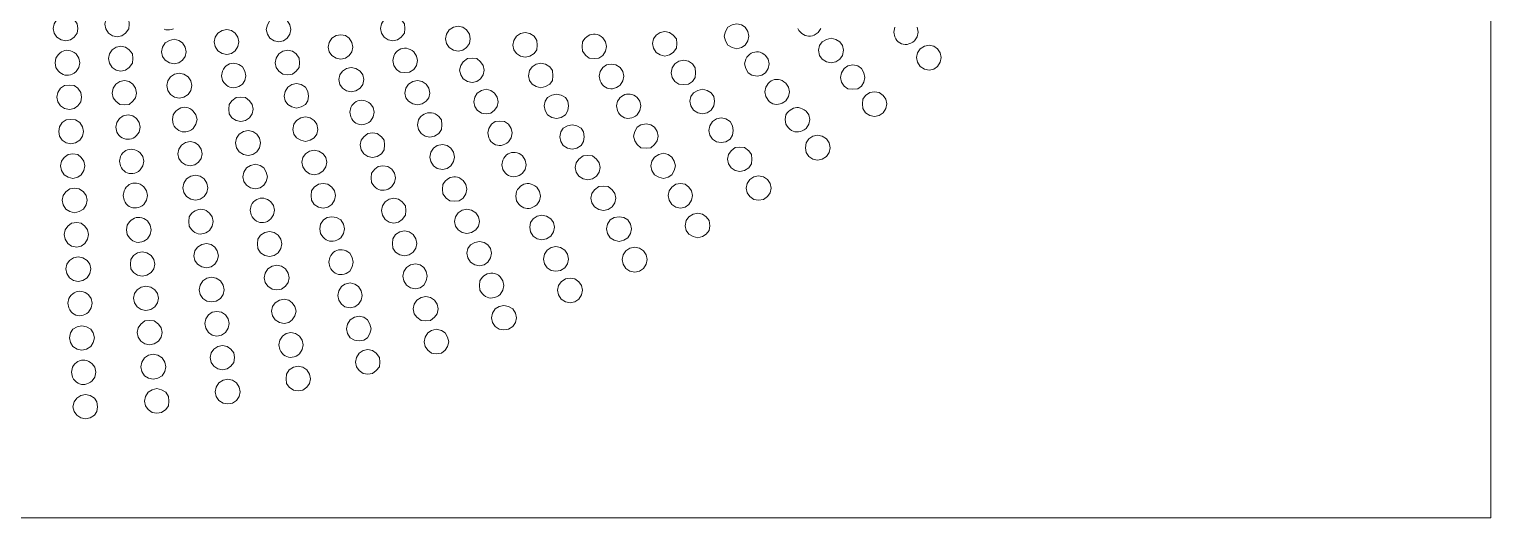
# Model space of a CAD drawing. Extents: x 0 to 247, y -13 to 225.
# Drawn here: x 74.2 to 128.6, y 79.4 to 97.7 of the extents above; entities that cross this region are included whole.
import ezdxf

# ---------------------------------------------------------------- set-up
doc = ezdxf.new("R2010")
doc.units = 0
doc.layers.add('GEOMETRY', color=7, linetype='Continuous')

msp = doc.modelspace()

# ---------------------------------------------------------------- linework, layer by layer
at = {"layer": 'GEOMETRY', "lineweight": 13}
for points in [[(18.663, 189.429), (128.639, 189.429), (128.639, 79.45), (18.663, 79.45), (18.663, 189.429)], [(76.027, 97.686), (76.007, 97.862), (75.891, 98.017), (75.755, 98.116), (75.582, 98.153), (75.407, 98.116), (75.251, 98.017), (75.155, 97.862), (75.116, 97.686), (75.155, 97.511), (75.251, 97.356), (75.407, 97.261), (75.582, 97.222), (75.755, 97.261), (75.891, 97.356), (76.007, 97.511), (76.027, 97.686)], [(77.947, 97.84), (77.928, 98.017), (77.812, 98.152), (77.676, 98.269), (77.502, 98.287), (77.327, 98.269), (77.172, 98.152), (77.075, 98.017), (77.037, 97.84), (77.075, 97.667), (77.172, 97.511), (77.327, 97.414), (77.502, 97.378), (77.676, 97.414), (77.812, 97.511), (77.928, 97.667), (77.947, 97.84)], [(83.962, 97.647), (83.923, 97.823), (83.826, 97.978), (83.69, 98.074), (83.516, 98.116), (83.341, 98.074), (83.185, 97.978), (83.089, 97.823), (83.05, 97.647), (83.089, 97.474), (83.185, 97.319), (83.341, 97.222), (83.516, 97.183), (83.69, 97.222), (83.826, 97.319), (83.923, 97.474), (83.962, 97.647)], [(88.211, 97.687), (88.191, 97.862), (88.074, 98.019), (87.938, 98.116), (87.764, 98.133), (87.59, 98.116), (87.434, 98.019), (87.337, 97.862), (87.298, 97.687), (87.337, 97.511), (87.434, 97.356), (87.59, 97.261), (87.764, 97.222), (87.938, 97.261), (88.074, 97.356), (88.191, 97.511), (88.211, 97.687)], [(82.022, 97.183), (81.984, 97.356), (81.885, 97.511), (81.75, 97.609), (81.576, 97.647), (81.401, 97.609), (81.245, 97.511), (81.149, 97.356), (81.11, 97.183), (81.149, 97.008), (81.245, 96.853), (81.401, 96.755), (81.576, 96.715), (81.75, 96.755), (81.885, 96.853), (81.984, 97.008), (82.022, 97.183)], [(86.269, 96.988), (86.23, 97.166), (86.133, 97.319), (85.998, 97.416), (85.824, 97.452), (85.65, 97.416), (85.494, 97.319), (85.396, 97.166), (85.358, 96.988), (85.396, 96.814), (85.494, 96.679), (85.65, 96.583), (85.824, 96.543), (85.998, 96.583), (86.133, 96.679), (86.23, 96.814), (86.269, 96.988)], [(90.634, 97.299), (90.615, 97.474), (90.498, 97.63), (90.363, 97.727), (90.188, 97.764), (90.014, 97.727), (89.859, 97.63), (89.761, 97.474), (89.723, 97.299), (89.761, 97.126), (89.859, 96.971), (90.014, 96.872), (90.188, 96.833), (90.363, 96.872), (90.498, 96.971), (90.615, 97.126), (90.634, 97.299)], [(93.137, 97.067), (93.118, 97.241), (93.02, 97.397), (92.866, 97.493), (92.691, 97.53), (92.516, 97.493), (92.362, 97.397), (92.264, 97.241), (92.224, 97.067), (92.264, 96.894), (92.362, 96.755), (92.516, 96.658), (92.691, 96.618), (92.866, 96.658), (93.02, 96.755), (93.118, 96.894), (93.137, 97.067)], [(95.717, 97.008), (95.678, 97.183), (95.581, 97.337), (95.511, 97.389), (95.439, 97.429), (95.369, 97.456), (95.299, 97.47), (95.23, 97.473), (95.163, 97.464), (95.098, 97.444), (95.036, 97.413), (94.978, 97.371), (94.923, 97.318), (94.872, 97.256), (94.826, 97.183), (94.806, 97.008), (94.826, 96.833), (94.941, 96.679), (95.076, 96.581), (95.251, 96.561), (95.426, 96.581), (95.581, 96.679), (95.678, 96.833), (95.717, 97.008)], [(98.336, 97.126), (98.317, 97.299), (98.201, 97.435), (98.065, 97.529), (97.892, 97.57), (97.716, 97.529), (97.562, 97.435), (97.464, 97.299), (97.425, 97.126), (97.464, 96.949), (97.562, 96.794), (97.716, 96.696), (97.892, 96.657), (98.065, 96.696), (98.201, 96.794), (98.317, 96.949), (98.336, 97.126)], [(101.013, 97.397), (100.974, 97.571), (100.876, 97.727), (100.742, 97.823), (100.567, 97.862), (100.393, 97.823), (100.238, 97.727), (100.14, 97.571), (100.102, 97.397), (100.14, 97.222), (100.238, 97.067), (100.393, 96.971), (100.567, 96.93), (100.742, 96.971), (100.876, 97.067), (100.974, 97.222), (101.013, 97.397)], [(76.105, 96.404), (76.066, 96.581), (75.969, 96.735), (75.898, 96.788), (75.826, 96.827), (75.755, 96.854), (75.686, 96.868), (75.617, 96.871), (75.55, 96.862), (75.486, 96.842), (75.424, 96.811), (75.365, 96.769), (75.31, 96.716), (75.258, 96.654), (75.211, 96.581), (75.193, 96.404), (75.211, 96.23), (75.259, 96.158), (75.31, 96.095), (75.366, 96.043), (75.424, 96), (75.486, 95.969), (75.55, 95.948), (75.617, 95.939), (75.685, 95.942), (75.755, 95.957), (75.826, 95.984), (75.897, 96.024), (75.969, 96.076), (76.066, 96.23), (76.105, 96.404)], [(78.083, 96.561), (78.064, 96.736), (77.947, 96.894), (77.812, 96.988), (77.638, 97.026), (77.462, 96.988), (77.308, 96.894), (77.211, 96.736), (77.172, 96.561), (77.211, 96.388), (77.308, 96.231), (77.462, 96.136), (77.638, 96.097), (77.812, 96.136), (77.947, 96.231), (78.064, 96.388), (78.083, 96.561)], [(80.062, 96.814), (80.023, 96.988), (79.925, 97.144), (79.79, 97.241), (79.616, 97.28), (79.442, 97.241), (79.287, 97.144), (79.189, 96.988), (79.151, 96.814), (79.189, 96.64), (79.287, 96.505), (79.442, 96.405), (79.616, 96.366), (79.79, 96.405), (79.925, 96.505), (80.023, 96.64), (80.062, 96.814)], [(84.291, 96.404), (84.271, 96.582), (84.156, 96.735), (84.019, 96.833), (83.845, 96.871), (83.671, 96.833), (83.515, 96.735), (83.418, 96.582), (83.379, 96.404), (83.418, 96.23), (83.515, 96.096), (83.671, 95.977), (83.845, 95.96), (84.019, 95.977), (84.156, 96.096), (84.271, 96.23), (84.291, 96.404)], [(88.676, 96.485), (88.637, 96.658), (88.54, 96.814), (88.474, 96.864), (88.405, 96.902), (88.335, 96.929), (88.264, 96.944), (88.193, 96.948), (88.124, 96.94), (88.058, 96.921), (87.995, 96.891), (87.937, 96.849), (87.885, 96.797), (87.84, 96.733), (87.803, 96.658), (87.764, 96.485), (87.803, 96.31), (87.9, 96.155), (88.035, 96.057), (88.211, 96.041), (88.385, 96.057), (88.54, 96.155), (88.637, 96.31), (88.676, 96.485)], [(104.544, 96.872), (104.506, 97.047), (104.409, 97.183), (104.253, 97.277), (104.079, 97.318), (103.904, 97.277), (103.748, 97.183), (103.652, 97.047), (103.613, 96.872), (103.652, 96.679), (103.748, 96.542), (103.904, 96.443), (104.079, 96.404), (104.253, 96.443), (104.409, 96.542), (104.506, 96.679), (104.544, 96.872)], [(108.172, 96.602), (108.134, 96.775), (108.037, 96.93), (107.901, 97.026), (107.727, 97.067), (107.552, 97.026), (107.397, 96.93), (107.3, 96.775), (107.261, 96.602), (107.3, 96.424), (107.397, 96.27), (107.552, 96.172), (107.727, 96.136), (107.901, 96.172), (108.037, 96.27), (108.134, 96.424), (108.172, 96.602)], [(82.293, 95.922), (82.255, 96.097), (82.158, 96.253), (82.092, 96.303), (82.023, 96.341), (81.953, 96.368), (81.881, 96.383), (81.811, 96.386), (81.742, 96.379), (81.675, 96.36), (81.613, 96.33), (81.555, 96.288), (81.502, 96.236), (81.457, 96.172), (81.42, 96.097), (81.381, 95.922), (81.42, 95.746), (81.464, 95.676), (81.513, 95.616), (81.567, 95.566), (81.625, 95.527), (81.686, 95.5), (81.75, 95.482), (81.816, 95.476), (81.884, 95.481), (81.953, 95.496), (82.022, 95.523), (82.09, 95.561), (82.158, 95.61), (82.255, 95.746), (82.293, 95.922)], [(91.159, 96.136), (91.12, 96.31), (91.022, 96.444), (90.887, 96.561), (90.713, 96.582), (90.538, 96.561), (90.383, 96.444), (90.286, 96.31), (90.247, 96.136), (90.286, 95.96), (90.383, 95.808), (90.538, 95.707), (90.713, 95.67), (90.887, 95.707), (91.022, 95.808), (91.12, 95.96), (91.159, 96.136)], [(93.719, 95.922), (93.699, 96.115), (93.602, 96.253), (93.448, 96.349), (93.273, 96.388), (93.098, 96.349), (92.943, 96.253), (92.846, 96.115), (92.807, 95.922), (92.846, 95.746), (92.943, 95.61), (93.098, 95.516), (93.273, 95.474), (93.448, 95.516), (93.602, 95.61), (93.699, 95.746), (93.719, 95.922)], [(96.358, 95.902), (96.319, 96.077), (96.222, 96.231), (96.066, 96.329), (95.892, 96.349), (95.717, 96.329), (95.582, 96.231), (95.484, 96.077), (95.446, 95.902), (95.484, 95.729), (95.521, 95.653), (95.567, 95.589), (95.619, 95.536), (95.676, 95.494), (95.739, 95.464), (95.805, 95.444), (95.874, 95.437), (95.945, 95.44), (96.016, 95.455), (96.086, 95.482), (96.155, 95.52), (96.222, 95.571), (96.319, 95.729), (96.358, 95.902)], [(99.035, 96.035), (99.016, 96.214), (98.919, 96.365), (98.764, 96.464), (98.589, 96.505), (98.414, 96.464), (98.259, 96.365), (98.163, 96.214), (98.123, 96.035), (98.163, 95.862), (98.259, 95.707), (98.414, 95.609), (98.589, 95.592), (98.764, 95.609), (98.919, 95.707), (99.016, 95.862), (99.035, 96.035)], [(101.77, 96.365), (101.732, 96.542), (101.634, 96.678), (101.574, 96.73), (101.51, 96.769), (101.442, 96.795), (101.372, 96.811), (101.302, 96.814), (101.233, 96.807), (101.165, 96.788), (101.101, 96.759), (101.04, 96.72), (100.986, 96.67), (100.938, 96.611), (100.898, 96.542), (100.859, 96.365), (100.898, 96.191), (100.995, 96.035), (101.129, 95.938), (101.325, 95.901), (101.499, 95.938), (101.634, 96.035), (101.732, 96.191), (101.77, 96.365)], [(105.34, 95.863), (105.302, 96.036), (105.204, 96.192), (105.069, 96.291), (104.893, 96.329), (104.701, 96.291), (104.565, 96.192), (104.467, 96.036), (104.429, 95.863), (104.467, 95.689), (104.565, 95.532), (104.701, 95.436), (104.893, 95.42), (105.069, 95.436), (105.204, 95.532), (105.302, 95.689), (105.34, 95.863)], [(80.276, 95.554), (80.237, 95.729), (80.14, 95.881), (79.985, 95.978), (79.809, 96.019), (79.635, 95.978), (79.481, 95.881), (79.383, 95.729), (79.344, 95.554), (79.383, 95.378), (79.481, 95.224), (79.635, 95.128), (79.809, 95.087), (79.985, 95.128), (80.14, 95.224), (80.237, 95.378), (80.276, 95.554)], [(86.677, 95.785), (86.638, 95.96), (86.54, 96.097), (86.386, 96.191), (86.211, 96.23), (86.036, 96.191), (85.881, 96.097), (85.784, 95.96), (85.745, 95.785), (85.784, 95.593), (85.881, 95.456), (86.036, 95.359), (86.211, 95.318), (86.386, 95.359), (86.54, 95.456), (86.638, 95.593), (86.677, 95.785)], [(102.527, 95.319), (102.488, 95.495), (102.39, 95.65), (102.324, 95.7), (102.256, 95.739), (102.185, 95.766), (102.115, 95.781), (102.045, 95.785), (101.976, 95.777), (101.91, 95.758), (101.847, 95.728), (101.789, 95.686), (101.737, 95.633), (101.692, 95.569), (101.654, 95.495), (101.615, 95.319), (101.654, 95.145), (101.692, 95.07), (101.737, 95.006), (101.789, 94.953), (101.847, 94.912), (101.91, 94.881), (101.976, 94.862), (102.045, 94.855), (102.115, 94.858), (102.186, 94.874), (102.256, 94.901), (102.324, 94.939), (102.39, 94.99), (102.488, 95.145), (102.527, 95.319)], [(76.163, 95.128), (76.142, 95.299), (76.027, 95.455), (75.892, 95.554), (75.717, 95.57), (75.542, 95.554), (75.387, 95.455), (75.29, 95.299), (75.251, 95.128), (75.29, 94.95), (75.387, 94.795), (75.542, 94.697), (75.717, 94.66), (75.892, 94.697), (76.027, 94.795), (76.142, 94.95), (76.163, 95.128)], [(78.218, 95.279), (78.18, 95.455), (78.082, 95.609), (77.947, 95.706), (77.773, 95.746), (77.598, 95.706), (77.443, 95.609), (77.346, 95.455), (77.307, 95.279), (77.346, 95.105), (77.443, 94.97), (77.598, 94.854), (77.773, 94.837), (77.947, 94.854), (78.082, 94.97), (78.18, 95.105), (78.218, 95.279)], [(84.622, 95.165), (84.601, 95.34), (84.505, 95.494), (84.349, 95.593), (84.175, 95.63), (84, 95.593), (83.845, 95.494), (83.748, 95.34), (83.71, 95.165), (83.748, 94.989), (83.845, 94.855), (84, 94.758), (84.175, 94.719), (84.349, 94.758), (84.505, 94.855), (84.601, 94.989), (84.622, 95.165)], [(89.141, 95.279), (89.102, 95.456), (89.004, 95.609), (88.849, 95.707), (88.675, 95.747), (88.5, 95.707), (88.345, 95.609), (88.248, 95.456), (88.21, 95.279), (88.248, 95.105), (88.345, 94.97), (88.5, 94.874), (88.675, 94.837), (88.849, 94.874), (89.004, 94.97), (89.102, 95.105), (89.141, 95.279)], [(91.682, 94.95), (91.643, 95.128), (91.546, 95.279), (91.411, 95.378), (91.237, 95.419), (91.061, 95.378), (90.906, 95.279), (90.808, 95.128), (90.77, 94.95), (90.808, 94.776), (90.906, 94.642), (91.061, 94.523), (91.237, 94.506), (91.411, 94.523), (91.546, 94.642), (91.643, 94.776), (91.682, 94.95)], [(94.301, 94.795), (94.282, 94.971), (94.184, 95.106), (94.03, 95.203), (93.854, 95.24), (93.68, 95.203), (93.525, 95.106), (93.427, 94.971), (93.389, 94.795), (93.427, 94.621), (93.525, 94.465), (93.68, 94.369), (93.854, 94.331), (94.03, 94.369), (94.184, 94.465), (94.282, 94.621), (94.301, 94.795)], [(96.998, 94.795), (96.959, 94.971), (96.862, 95.106), (96.796, 95.156), (96.729, 95.194), (96.661, 95.221), (96.592, 95.236), (96.524, 95.241), (96.457, 95.235), (96.393, 95.218), (96.331, 95.19), (96.272, 95.151), (96.218, 95.102), (96.169, 95.042), (96.126, 94.971), (96.086, 94.795), (96.126, 94.621), (96.163, 94.546), (96.208, 94.483), (96.26, 94.43), (96.318, 94.389), (96.38, 94.359), (96.446, 94.34), (96.515, 94.332), (96.586, 94.336), (96.657, 94.351), (96.727, 94.378), (96.796, 94.416), (96.862, 94.465), (96.959, 94.621), (96.998, 94.795)], [(99.734, 94.971), (99.713, 95.145), (99.617, 95.28), (99.462, 95.378), (99.287, 95.419), (99.112, 95.378), (98.957, 95.28), (98.86, 95.145), (98.822, 94.971), (98.86, 94.795), (98.957, 94.641), (99.112, 94.544), (99.287, 94.503), (99.462, 94.544), (99.617, 94.641), (99.713, 94.795), (99.734, 94.971)], [(106.154, 94.874), (106.116, 95.047), (106.017, 95.185), (105.864, 95.302), (105.689, 95.318), (105.514, 95.302), (105.359, 95.185), (105.261, 95.047), (105.243, 94.874), (105.261, 94.697), (105.359, 94.544), (105.514, 94.445), (105.689, 94.406), (105.864, 94.445), (106.017, 94.544), (106.116, 94.697), (106.154, 94.874)], [(80.47, 94.292), (80.43, 94.465), (80.332, 94.603), (80.272, 94.657), (80.208, 94.699), (80.141, 94.728), (80.073, 94.744), (80.004, 94.749), (79.935, 94.741), (79.867, 94.722), (79.801, 94.692), (79.739, 94.651), (79.68, 94.6), (79.626, 94.537), (79.577, 94.465), (79.557, 94.292), (79.577, 94.117), (79.623, 94.045), (79.674, 93.982), (79.729, 93.93), (79.787, 93.887), (79.849, 93.856), (79.914, 93.836), (79.981, 93.827), (80.05, 93.829), (80.12, 93.844), (80.191, 93.871), (80.262, 93.91), (80.332, 93.962), (80.43, 94.117), (80.47, 94.292)], [(82.565, 94.681), (82.526, 94.856), (82.428, 94.99), (82.274, 95.106), (82.098, 95.128), (81.924, 95.106), (81.768, 94.99), (81.672, 94.856), (81.653, 94.681), (81.672, 94.506), (81.768, 94.351), (81.924, 94.253), (82.098, 94.215), (82.274, 94.253), (82.428, 94.351), (82.526, 94.506), (82.565, 94.681)], [(87.066, 94.564), (87.026, 94.739), (86.928, 94.875), (86.862, 94.924), (86.794, 94.963), (86.726, 94.99), (86.658, 95.005), (86.59, 95.01), (86.523, 95.003), (86.458, 94.986), (86.397, 94.958), (86.338, 94.919), (86.284, 94.869), (86.235, 94.809), (86.192, 94.739), (86.154, 94.564), (86.192, 94.388), (86.23, 94.313), (86.275, 94.249), (86.327, 94.197), (86.385, 94.155), (86.448, 94.125), (86.514, 94.106), (86.583, 94.098), (86.653, 94.102), (86.724, 94.117), (86.794, 94.144), (86.862, 94.182), (86.928, 94.233), (87.026, 94.388), (87.066, 94.564)], [(103.284, 94.292), (103.245, 94.465), (103.148, 94.603), (103.075, 94.655), (103.004, 94.693), (102.934, 94.72), (102.866, 94.735), (102.799, 94.738), (102.735, 94.73), (102.672, 94.711), (102.611, 94.682), (102.553, 94.642), (102.496, 94.593), (102.442, 94.534), (102.39, 94.465), (102.372, 94.292), (102.39, 94.117), (102.436, 94.045), (102.487, 93.982), (102.542, 93.929), (102.601, 93.887), (102.663, 93.856), (102.728, 93.836), (102.796, 93.827), (102.864, 93.829), (102.935, 93.844), (103.006, 93.871), (103.077, 93.91), (103.148, 93.962), (103.245, 94.117), (103.284, 94.292)], [(76.24, 93.846), (76.203, 94.019), (76.105, 94.174), (75.95, 94.274), (75.775, 94.292), (75.599, 94.274), (75.445, 94.174), (75.347, 94.019), (75.329, 93.846), (75.347, 93.671), (75.445, 93.517), (75.599, 93.419), (75.775, 93.38), (75.95, 93.419), (76.105, 93.517), (76.203, 93.671), (76.24, 93.846)], [(78.355, 94), (78.316, 94.174), (78.218, 94.33), (78.083, 94.429), (77.909, 94.465), (77.714, 94.429), (77.579, 94.33), (77.482, 94.174), (77.443, 94), (77.482, 93.825), (77.522, 93.757), (77.57, 93.698), (77.625, 93.649), (77.685, 93.61), (77.75, 93.581), (77.818, 93.562), (77.887, 93.555), (77.957, 93.558), (78.026, 93.573), (78.094, 93.6), (78.158, 93.639), (78.218, 93.69), (78.316, 93.825), (78.355, 94)], [(84.969, 93.922), (84.931, 94.117), (84.834, 94.253), (84.679, 94.351), (84.504, 94.388), (84.329, 94.351), (84.174, 94.253), (84.077, 94.117), (84.038, 93.922), (84.077, 93.749), (84.174, 93.611), (84.329, 93.517), (84.504, 93.478), (84.679, 93.517), (84.834, 93.611), (84.931, 93.749), (84.969, 93.922)], [(89.588, 94.097), (89.568, 94.274), (89.471, 94.407), (89.406, 94.458), (89.338, 94.497), (89.269, 94.524), (89.198, 94.539), (89.127, 94.543), (89.057, 94.536), (88.989, 94.518), (88.925, 94.489), (88.864, 94.45), (88.808, 94.401), (88.758, 94.342), (88.715, 94.274), (88.676, 94.097), (88.715, 93.922), (88.812, 93.769), (88.966, 93.671), (89.142, 93.633), (89.317, 93.671), (89.471, 93.769), (89.568, 93.922), (89.588, 94.097)], [(92.207, 93.789), (92.168, 93.962), (92.07, 94.117), (91.915, 94.215), (91.741, 94.232), (91.566, 94.215), (91.43, 94.117), (91.333, 93.962), (91.295, 93.789), (91.333, 93.611), (91.37, 93.537), (91.415, 93.474), (91.468, 93.422), (91.526, 93.38), (91.589, 93.35), (91.655, 93.331), (91.725, 93.324), (91.795, 93.327), (91.866, 93.343), (91.936, 93.369), (92.004, 93.408), (92.07, 93.458), (92.168, 93.611), (92.207, 93.789)], [(100.432, 93.885), (100.411, 94.059), (100.315, 94.215), (100.161, 94.311), (99.986, 94.351), (99.811, 94.311), (99.656, 94.215), (99.558, 94.059), (99.52, 93.885), (99.558, 93.709), (99.656, 93.556), (99.811, 93.458), (99.986, 93.438), (100.161, 93.458), (100.315, 93.556), (100.411, 93.709), (100.432, 93.885)], [(82.836, 93.419), (82.798, 93.595), (82.701, 93.748), (82.546, 93.848), (82.372, 93.885), (82.196, 93.848), (82.041, 93.748), (81.944, 93.595), (81.906, 93.419), (81.944, 93.242), (82.041, 93.088), (82.196, 92.99), (82.372, 92.952), (82.546, 92.99), (82.701, 93.088), (82.798, 93.242), (82.836, 93.419)], [(87.453, 93.343), (87.433, 93.517), (87.337, 93.652), (87.182, 93.769), (87.007, 93.789), (86.833, 93.769), (86.678, 93.652), (86.581, 93.517), (86.541, 93.343), (86.581, 93.167), (86.678, 93.011), (86.833, 92.914), (87.007, 92.876), (87.182, 92.914), (87.337, 93.011), (87.433, 93.167), (87.453, 93.343)], [(94.883, 93.652), (94.864, 93.826), (94.767, 93.963), (94.612, 94.059), (94.437, 94.097), (94.263, 94.059), (94.108, 93.963), (94.01, 93.826), (93.972, 93.652), (94.01, 93.478), (94.108, 93.323), (94.263, 93.226), (94.437, 93.185), (94.612, 93.226), (94.767, 93.323), (94.864, 93.478), (94.883, 93.652)], [(97.638, 93.671), (97.598, 93.846), (97.501, 94), (97.367, 94.097), (97.193, 94.136), (96.997, 94.097), (96.862, 94), (96.765, 93.846), (96.727, 93.671), (96.765, 93.497), (96.862, 93.359), (96.997, 93.242), (97.193, 93.226), (97.367, 93.242), (97.501, 93.359), (97.598, 93.497), (97.638, 93.671)], [(104.04, 93.242), (104.001, 93.419), (103.904, 93.573), (103.749, 93.671), (103.575, 93.709), (103.4, 93.671), (103.245, 93.573), (103.148, 93.419), (103.128, 93.242), (103.148, 93.068), (103.245, 92.914), (103.4, 92.816), (103.575, 92.778), (103.749, 92.816), (103.904, 92.914), (104.001, 93.068), (104.04, 93.242)], [(78.491, 92.739), (78.452, 92.913), (78.355, 93.049), (78.289, 93.099), (78.221, 93.138), (78.153, 93.165), (78.084, 93.18), (78.016, 93.185), (77.949, 93.178), (77.885, 93.161), (77.823, 93.133), (77.764, 93.094), (77.71, 93.044), (77.661, 92.984), (77.618, 92.913), (77.579, 92.739), (77.618, 92.565), (77.656, 92.491), (77.701, 92.427), (77.753, 92.374), (77.811, 92.332), (77.874, 92.302), (77.94, 92.282), (78.009, 92.275), (78.079, 92.278), (78.15, 92.294), (78.22, 92.321), (78.289, 92.36), (78.355, 92.41), (78.452, 92.565), (78.491, 92.739)], [(80.663, 93.011), (80.625, 93.185), (80.528, 93.34), (80.392, 93.438), (80.218, 93.478), (80.043, 93.438), (79.888, 93.34), (79.79, 93.185), (79.752, 93.011), (79.79, 92.837), (79.888, 92.7), (80.043, 92.604), (80.218, 92.566), (80.392, 92.604), (80.528, 92.7), (80.625, 92.837), (80.663, 93.011)], [(85.299, 92.7), (85.261, 92.876), (85.163, 93.011), (85.008, 93.107), (84.835, 93.146), (84.66, 93.107), (84.505, 93.011), (84.408, 92.876), (84.368, 92.7), (84.408, 92.525), (84.505, 92.374), (84.66, 92.273), (84.835, 92.234), (85.008, 92.273), (85.163, 92.374), (85.261, 92.525), (85.299, 92.7)], [(90.053, 92.894), (90.014, 93.069), (89.917, 93.226), (89.782, 93.323), (89.608, 93.36), (89.412, 93.323), (89.277, 93.226), (89.179, 93.069), (89.141, 92.894), (89.179, 92.722), (89.277, 92.566), (89.412, 92.471), (89.608, 92.429), (89.782, 92.471), (89.917, 92.566), (90.014, 92.722), (90.053, 92.894)], [(92.729, 92.604), (92.691, 92.779), (92.594, 92.934), (92.529, 92.984), (92.461, 93.022), (92.391, 93.049), (92.32, 93.064), (92.249, 93.068), (92.18, 93.061), (92.113, 93.042), (92.05, 93.012), (91.992, 92.97), (91.94, 92.918), (91.894, 92.854), (91.857, 92.779), (91.818, 92.604), (91.857, 92.429), (91.9, 92.358), (91.949, 92.298), (92.003, 92.248), (92.062, 92.209), (92.125, 92.181), (92.19, 92.164), (92.257, 92.158), (92.326, 92.163), (92.395, 92.179), (92.463, 92.206), (92.53, 92.244), (92.594, 92.294), (92.691, 92.429), (92.729, 92.604)], [(101.13, 92.817), (101.111, 92.991), (101.014, 93.13), (100.859, 93.243), (100.685, 93.263), (100.51, 93.243), (100.355, 93.13), (100.257, 92.991), (100.219, 92.817), (100.257, 92.644), (100.355, 92.487), (100.51, 92.392), (100.685, 92.351), (100.859, 92.392), (101.014, 92.487), (101.111, 92.644), (101.13, 92.817)], [(76.298, 92.566), (76.259, 92.74), (76.162, 92.877), (76.027, 92.991), (75.851, 93.011), (75.678, 92.991), (75.522, 92.877), (75.425, 92.74), (75.386, 92.566), (75.425, 92.392), (75.522, 92.235), (75.678, 92.14), (75.851, 92.099), (76.027, 92.14), (76.162, 92.235), (76.259, 92.392), (76.298, 92.566)], [(83.089, 92.158), (83.05, 92.333), (82.953, 92.486), (82.818, 92.583), (82.643, 92.622), (82.467, 92.583), (82.312, 92.486), (82.216, 92.333), (82.178, 92.158), (82.216, 91.984), (82.312, 91.848), (82.467, 91.75), (82.643, 91.711), (82.818, 91.75), (82.953, 91.848), (83.05, 91.984), (83.089, 92.158)], [(87.861, 92.117), (87.822, 92.294), (87.724, 92.447), (87.57, 92.544), (87.394, 92.565), (87.22, 92.544), (87.085, 92.447), (86.968, 92.294), (86.949, 92.117), (86.968, 91.944), (87.014, 91.872), (87.065, 91.809), (87.12, 91.756), (87.179, 91.714), (87.241, 91.683), (87.305, 91.663), (87.373, 91.654), (87.441, 91.657), (87.511, 91.671), (87.582, 91.698), (87.653, 91.737), (87.724, 91.789), (87.822, 91.944), (87.861, 92.117)], [(95.484, 92.506), (95.446, 92.681), (95.348, 92.817), (95.194, 92.934), (95.018, 92.952), (94.844, 92.934), (94.688, 92.817), (94.591, 92.681), (94.553, 92.506), (94.591, 92.333), (94.688, 92.177), (94.844, 92.081), (95.018, 92.042), (95.194, 92.081), (95.348, 92.177), (95.446, 92.333), (95.484, 92.506)], [(98.279, 92.566), (98.24, 92.74), (98.142, 92.894), (98.007, 92.991), (97.832, 93.032), (97.658, 92.991), (97.502, 92.894), (97.405, 92.74), (97.367, 92.566), (97.405, 92.392), (97.502, 92.235), (97.658, 92.14), (97.832, 92.099), (98.007, 92.14), (98.142, 92.235), (98.24, 92.392), (98.279, 92.566)], [(80.877, 91.75), (80.838, 91.924), (80.742, 92.08), (80.586, 92.177), (80.411, 92.215), (80.237, 92.177), (80.082, 92.08), (79.985, 91.924), (79.946, 91.75), (79.985, 91.575), (80.082, 91.421), (80.237, 91.324), (80.411, 91.283), (80.586, 91.324), (80.742, 91.421), (80.838, 91.575), (80.877, 91.75)], [(90.518, 91.692), (90.48, 91.867), (90.382, 92.021), (90.31, 92.074), (90.238, 92.113), (90.167, 92.14), (90.098, 92.155), (90.03, 92.158), (89.964, 92.149), (89.9, 92.128), (89.838, 92.097), (89.78, 92.055), (89.725, 92.002), (89.673, 91.939), (89.625, 91.867), (89.608, 91.692), (89.625, 91.519), (89.743, 91.36), (89.878, 91.265), (90.053, 91.245), (90.227, 91.265), (90.382, 91.36), (90.48, 91.519), (90.518, 91.692)], [(101.847, 91.731), (101.81, 91.905), (101.711, 92.061), (101.556, 92.157), (101.381, 92.194), (101.207, 92.157), (101.052, 92.061), (100.954, 91.905), (100.915, 91.731), (100.954, 91.557), (101.052, 91.421), (101.207, 91.306), (101.381, 91.284), (101.556, 91.306), (101.711, 91.421), (101.81, 91.557), (101.847, 91.731)], [(76.377, 91.283), (76.337, 91.458), (76.24, 91.595), (76.085, 91.711), (75.911, 91.73), (75.736, 91.711), (75.582, 91.595), (75.484, 91.458), (75.445, 91.283), (75.484, 91.109), (75.582, 90.955), (75.736, 90.858), (75.911, 90.818), (76.085, 90.858), (76.24, 90.955), (76.337, 91.109), (76.377, 91.283)], [(78.627, 91.458), (78.588, 91.635), (78.491, 91.788), (78.425, 91.838), (78.357, 91.877), (78.287, 91.904), (78.216, 91.919), (78.146, 91.923), (78.077, 91.915), (78.01, 91.897), (77.948, 91.867), (77.889, 91.825), (77.837, 91.773), (77.791, 91.71), (77.754, 91.635), (77.715, 91.458), (77.754, 91.283), (77.792, 91.209), (77.837, 91.145), (77.89, 91.093), (77.948, 91.052), (78.01, 91.021), (78.077, 91.002), (78.145, 90.995), (78.216, 90.999), (78.286, 91.014), (78.356, 91.041), (78.425, 91.08), (78.491, 91.13), (78.588, 91.283), (78.627, 91.458)], [(85.629, 91.462), (85.592, 91.635), (85.494, 91.77), (85.339, 91.886), (85.164, 91.904), (84.99, 91.886), (84.835, 91.77), (84.738, 91.635), (84.719, 91.462), (84.738, 91.283), (84.835, 91.13), (84.99, 91.031), (85.164, 90.993), (85.339, 91.031), (85.494, 91.13), (85.592, 91.283), (85.629, 91.462)], [(93.254, 91.438), (93.216, 91.614), (93.119, 91.77), (93.047, 91.821), (92.976, 91.861), (92.905, 91.887), (92.835, 91.902), (92.766, 91.905), (92.699, 91.896), (92.634, 91.876), (92.572, 91.845), (92.513, 91.803), (92.458, 91.75), (92.408, 91.687), (92.362, 91.614), (92.342, 91.438), (92.362, 91.265), (92.409, 91.192), (92.461, 91.129), (92.516, 91.076), (92.575, 91.034), (92.636, 91.003), (92.7, 90.983), (92.767, 90.974), (92.835, 90.977), (92.904, 90.992), (92.975, 91.02), (93.047, 91.059), (93.119, 91.112), (93.216, 91.265), (93.254, 91.438)], [(96.066, 91.36), (96.028, 91.536), (95.931, 91.672), (95.775, 91.79), (95.599, 91.808), (95.426, 91.79), (95.27, 91.672), (95.173, 91.536), (95.135, 91.36), (95.173, 91.188), (95.27, 91.032), (95.426, 90.936), (95.599, 90.897), (95.775, 90.936), (95.931, 91.032), (96.028, 91.188), (96.066, 91.36)], [(98.919, 91.458), (98.88, 91.635), (98.783, 91.769), (98.648, 91.886), (98.473, 91.904), (98.298, 91.886), (98.143, 91.769), (98.045, 91.635), (98.007, 91.458), (98.045, 91.283), (98.143, 91.13), (98.298, 91.031), (98.473, 90.993), (98.648, 91.031), (98.783, 91.13), (98.88, 91.283), (98.919, 91.458)], [(81.072, 90.488), (81.032, 90.663), (80.934, 90.8), (80.874, 90.854), (80.81, 90.895), (80.743, 90.924), (80.675, 90.941), (80.606, 90.945), (80.537, 90.938), (80.469, 90.919), (80.403, 90.889), (80.34, 90.849), (80.281, 90.797), (80.227, 90.735), (80.178, 90.663), (80.16, 90.488), (80.178, 90.314), (80.225, 90.242), (80.276, 90.18), (80.331, 90.127), (80.39, 90.085), (80.452, 90.054), (80.517, 90.033), (80.583, 90.024), (80.652, 90.027), (80.722, 90.042), (80.792, 90.069), (80.863, 90.108), (80.934, 90.16), (81.032, 90.314), (81.072, 90.488)], [(83.36, 90.916), (83.322, 91.09), (83.223, 91.226), (83.159, 91.276), (83.092, 91.314), (83.024, 91.341), (82.955, 91.357), (82.886, 91.361), (82.819, 91.355), (82.754, 91.337), (82.691, 91.309), (82.632, 91.27), (82.578, 91.221), (82.529, 91.161), (82.487, 91.09), (82.448, 90.916), (82.487, 90.74), (82.526, 90.666), (82.572, 90.603), (82.624, 90.55), (82.682, 90.508), (82.744, 90.478), (82.81, 90.459), (82.878, 90.451), (82.948, 90.455), (83.019, 90.47), (83.088, 90.497), (83.157, 90.536), (83.223, 90.587), (83.322, 90.74), (83.36, 90.916)], [(88.249, 90.897), (88.228, 91.073), (88.114, 91.226), (87.977, 91.325), (87.803, 91.36), (87.628, 91.325), (87.473, 91.226), (87.376, 91.073), (87.337, 90.897), (87.376, 90.723), (87.473, 90.567), (87.628, 90.47), (87.803, 90.433), (87.977, 90.47), (88.114, 90.567), (88.228, 90.723), (88.249, 90.897)], [(90.984, 90.488), (90.946, 90.664), (90.848, 90.818), (90.693, 90.916), (90.518, 90.956), (90.343, 90.916), (90.189, 90.818), (90.091, 90.664), (90.053, 90.488), (90.091, 90.314), (90.189, 90.178), (90.343, 90.083), (90.518, 90.044), (90.693, 90.083), (90.848, 90.178), (90.946, 90.314), (90.984, 90.488)], [(76.433, 90.004), (76.396, 90.179), (76.298, 90.315), (76.162, 90.433), (75.989, 90.449), (75.793, 90.433), (75.659, 90.315), (75.562, 90.179), (75.522, 90.004), (75.562, 89.828), (75.659, 89.677), (75.793, 89.577), (75.989, 89.538), (76.162, 89.577), (76.298, 89.677), (76.396, 89.828), (76.433, 90.004)], [(78.762, 90.179), (78.723, 90.353), (78.626, 90.51), (78.556, 90.561), (78.484, 90.6), (78.413, 90.627), (78.343, 90.641), (78.274, 90.644), (78.207, 90.635), (78.142, 90.615), (78.08, 90.583), (78.021, 90.541), (77.966, 90.489), (77.915, 90.426), (77.869, 90.353), (77.85, 90.179), (77.869, 90.004), (77.916, 89.931), (77.967, 89.869), (78.023, 89.816), (78.082, 89.774), (78.144, 89.742), (78.209, 89.722), (78.276, 89.713), (78.345, 89.716), (78.414, 89.731), (78.485, 89.758), (78.556, 89.798), (78.626, 89.85), (78.723, 90.004), (78.762, 90.179)], [(85.96, 90.217), (85.921, 90.394), (85.824, 90.547), (85.669, 90.644), (85.494, 90.664), (85.319, 90.644), (85.183, 90.547), (85.068, 90.394), (85.048, 90.217), (85.068, 90.044), (85.114, 89.971), (85.164, 89.908), (85.219, 89.855), (85.278, 89.813), (85.34, 89.781), (85.404, 89.761), (85.471, 89.752), (85.54, 89.755), (85.61, 89.769), (85.681, 89.796), (85.752, 89.836), (85.824, 89.888), (85.921, 90.044), (85.96, 90.217)], [(93.777, 90.276), (93.739, 90.45), (93.641, 90.588), (93.487, 90.684), (93.311, 90.723), (93.137, 90.684), (92.981, 90.588), (92.884, 90.45), (92.867, 90.276), (92.884, 90.101), (92.981, 89.946), (93.137, 89.85), (93.311, 89.811), (93.487, 89.85), (93.641, 89.946), (93.739, 90.101), (93.777, 90.276)], [(96.648, 90.217), (96.609, 90.394), (96.512, 90.547), (96.357, 90.644), (96.182, 90.664), (96.007, 90.644), (95.852, 90.547), (95.755, 90.394), (95.717, 90.217), (95.755, 90.044), (95.852, 89.888), (96.007, 89.791), (96.182, 89.751), (96.357, 89.791), (96.512, 89.888), (96.609, 90.044), (96.648, 90.217)], [(99.558, 90.333), (99.538, 90.525), (99.422, 90.663), (99.287, 90.76), (99.112, 90.801), (98.937, 90.76), (98.783, 90.663), (98.686, 90.525), (98.647, 90.333), (98.686, 90.16), (98.783, 90.022), (98.937, 89.926), (99.112, 89.888), (99.287, 89.926), (99.422, 90.022), (99.538, 90.16), (99.558, 90.333)], [(83.632, 89.654), (83.592, 89.829), (83.494, 89.987), (83.34, 90.084), (83.165, 90.122), (82.993, 90.084), (82.836, 89.987), (82.74, 89.829), (82.72, 89.654), (82.74, 89.481), (82.836, 89.327), (82.993, 89.229), (83.165, 89.19), (83.34, 89.229), (83.494, 89.327), (83.592, 89.481), (83.632, 89.654)], [(88.656, 89.677), (88.618, 89.85), (88.52, 90.006), (88.365, 90.101), (88.191, 90.14), (88.015, 90.101), (87.861, 90.006), (87.763, 89.85), (87.745, 89.677), (87.763, 89.499), (87.861, 89.345), (88.015, 89.249), (88.191, 89.21), (88.365, 89.249), (88.52, 89.345), (88.618, 89.499), (88.656, 89.677)], [(78.898, 88.9), (78.859, 89.073), (78.762, 89.229), (78.607, 89.327), (78.432, 89.364), (78.257, 89.327), (78.103, 89.229), (78.006, 89.073), (77.987, 88.9), (78.006, 88.724), (78.103, 88.59), (78.257, 88.491), (78.432, 88.452), (78.607, 88.491), (78.762, 88.59), (78.859, 88.724), (78.898, 88.9)], [(81.265, 89.21), (81.225, 89.402), (81.128, 89.538), (80.993, 89.636), (80.819, 89.677), (80.644, 89.636), (80.489, 89.538), (80.391, 89.402), (80.352, 89.21), (80.391, 89.035), (80.489, 88.899), (80.644, 88.802), (80.819, 88.761), (80.993, 88.802), (81.128, 88.899), (81.225, 89.035), (81.265, 89.21)], [(86.289, 88.977), (86.251, 89.151), (86.154, 89.306), (86.088, 89.356), (86.019, 89.394), (85.949, 89.42), (85.878, 89.436), (85.807, 89.439), (85.739, 89.432), (85.672, 89.413), (85.609, 89.383), (85.551, 89.342), (85.499, 89.289), (85.453, 89.226), (85.416, 89.151), (85.378, 88.977), (85.416, 88.804), (85.453, 88.729), (85.498, 88.664), (85.55, 88.611), (85.608, 88.57), (85.671, 88.539), (85.737, 88.52), (85.806, 88.512), (85.877, 88.516), (85.948, 88.531), (86.019, 88.558), (86.088, 88.596), (86.154, 88.646), (86.251, 88.804), (86.289, 88.977)], [(91.429, 89.306), (91.391, 89.481), (91.294, 89.618), (91.158, 89.714), (90.984, 89.751), (90.808, 89.714), (90.655, 89.618), (90.557, 89.481), (90.518, 89.306), (90.557, 89.131), (90.655, 88.977), (90.808, 88.88), (90.984, 88.842), (91.158, 88.88), (91.294, 88.977), (91.391, 89.131), (91.429, 89.306)], [(94.301, 89.093), (94.262, 89.269), (94.165, 89.422), (94.009, 89.52), (93.835, 89.559), (93.661, 89.52), (93.505, 89.422), (93.408, 89.269), (93.369, 89.093), (93.408, 88.918), (93.505, 88.763), (93.661, 88.664), (93.835, 88.646), (94.009, 88.664), (94.165, 88.763), (94.262, 88.918), (94.301, 89.093)], [(97.229, 89.072), (97.191, 89.249), (97.094, 89.402), (96.939, 89.499), (96.765, 89.539), (96.589, 89.499), (96.434, 89.402), (96.337, 89.249), (96.298, 89.072), (96.337, 88.899), (96.434, 88.742), (96.589, 88.645), (96.765, 88.607), (96.939, 88.645), (97.094, 88.742), (97.191, 88.899), (97.229, 89.072)], [(76.512, 88.724), (76.473, 88.9), (76.375, 89.036), (76.221, 89.131), (76.045, 89.171), (75.871, 89.131), (75.716, 89.036), (75.619, 88.9), (75.581, 88.724), (75.619, 88.549), (75.716, 88.394), (75.871, 88.297), (76.045, 88.258), (76.221, 88.297), (76.375, 88.394), (76.473, 88.549), (76.512, 88.724)], [(83.904, 88.394), (83.865, 88.567), (83.766, 88.726), (83.613, 88.822), (83.437, 88.859), (83.262, 88.822), (83.108, 88.726), (83.01, 88.567), (82.971, 88.394), (83.01, 88.22), (83.108, 88.083), (83.262, 87.97), (83.437, 87.95), (83.613, 87.97), (83.766, 88.083), (83.865, 88.22), (83.904, 88.394)], [(89.044, 88.451), (89.005, 88.629), (88.909, 88.781), (88.773, 88.88), (88.599, 88.918), (88.424, 88.88), (88.268, 88.781), (88.171, 88.629), (88.133, 88.451), (88.171, 88.275), (88.268, 88.124), (88.424, 88.025), (88.599, 87.985), (88.773, 88.025), (88.909, 88.124), (89.005, 88.275), (89.044, 88.451)], [(81.477, 87.949), (81.439, 88.123), (81.342, 88.275), (81.187, 88.376), (81.013, 88.414), (80.837, 88.376), (80.682, 88.275), (80.585, 88.123), (80.547, 87.949), (80.585, 87.772), (80.682, 87.617), (80.837, 87.52), (81.013, 87.501), (81.187, 87.52), (81.342, 87.617), (81.439, 87.772), (81.477, 87.949)], [(86.62, 87.735), (86.581, 87.91), (86.484, 88.065), (86.348, 88.161), (86.173, 88.202), (85.978, 88.161), (85.844, 88.065), (85.746, 87.91), (85.707, 87.735), (85.746, 87.561), (85.844, 87.405), (85.978, 87.308), (86.173, 87.27), (86.348, 87.308), (86.484, 87.405), (86.581, 87.561), (86.62, 87.735)], [(91.896, 88.106), (91.858, 88.276), (91.76, 88.433), (91.691, 88.485), (91.62, 88.524), (91.55, 88.551), (91.479, 88.565), (91.41, 88.568), (91.342, 88.559), (91.276, 88.539), (91.213, 88.508), (91.154, 88.465), (91.098, 88.413), (91.048, 88.349), (91.002, 88.276), (90.984, 88.106), (91.002, 87.931), (91.048, 87.857), (91.098, 87.794), (91.153, 87.742), (91.212, 87.7), (91.275, 87.669), (91.34, 87.648), (91.407, 87.64), (91.476, 87.642), (91.547, 87.657), (91.618, 87.683), (91.689, 87.722), (91.76, 87.773), (91.858, 87.931), (91.896, 88.106)], [(94.826, 87.931), (94.787, 88.106), (94.688, 88.239), (94.534, 88.354), (94.36, 88.376), (94.185, 88.354), (94.03, 88.239), (93.932, 88.106), (93.893, 87.931), (93.932, 87.754), (94.03, 87.6), (94.185, 87.501), (94.36, 87.464), (94.534, 87.501), (94.688, 87.6), (94.787, 87.754), (94.826, 87.931)], [(76.571, 87.442), (76.532, 87.618), (76.433, 87.754), (76.368, 87.804), (76.301, 87.843), (76.233, 87.87), (76.164, 87.886), (76.096, 87.89), (76.029, 87.884), (75.964, 87.866), (75.901, 87.838), (75.843, 87.799), (75.789, 87.749), (75.74, 87.689), (75.698, 87.618), (75.659, 87.442), (75.698, 87.269), (75.736, 87.194), (75.782, 87.13), (75.834, 87.078), (75.892, 87.036), (75.954, 87.005), (76.02, 86.986), (76.089, 86.979), (76.159, 86.982), (76.229, 86.998), (76.299, 87.025), (76.367, 87.064), (76.433, 87.116), (76.532, 87.269), (76.571, 87.442)], [(79.035, 87.639), (78.995, 87.813), (78.898, 87.95), (78.744, 88.046), (78.569, 88.082), (78.393, 88.046), (78.239, 87.95), (78.141, 87.813), (78.103, 87.639), (78.141, 87.464), (78.239, 87.308), (78.393, 87.212), (78.569, 87.171), (78.744, 87.212), (78.898, 87.308), (78.995, 87.464), (79.035, 87.639)], [(89.451, 87.231), (89.413, 87.405), (89.316, 87.561), (89.161, 87.659), (88.986, 87.696), (88.811, 87.659), (88.656, 87.561), (88.558, 87.405), (88.52, 87.231), (88.558, 87.056), (88.656, 86.921), (88.811, 86.803), (88.986, 86.784), (89.161, 86.803), (89.316, 86.921), (89.413, 87.056), (89.451, 87.231)], [(81.672, 86.687), (81.633, 86.862), (81.536, 87.017), (81.38, 87.116), (81.206, 87.133), (81.031, 87.116), (80.896, 87.017), (80.799, 86.862), (80.76, 86.687), (80.799, 86.513), (80.896, 86.356), (81.031, 86.258), (81.206, 86.222), (81.38, 86.258), (81.536, 86.356), (81.633, 86.513), (81.672, 86.687)], [(84.156, 87.153), (84.117, 87.327), (84.018, 87.465), (83.884, 87.561), (83.71, 87.6), (83.535, 87.561), (83.38, 87.465), (83.282, 87.327), (83.244, 87.153), (83.282, 86.978), (83.38, 86.824), (83.535, 86.728), (83.71, 86.687), (83.884, 86.728), (84.018, 86.824), (84.117, 86.978), (84.156, 87.153)], [(92.362, 86.901), (92.322, 87.075), (92.224, 87.231), (92.07, 87.327), (91.896, 87.366), (91.721, 87.327), (91.567, 87.231), (91.468, 87.075), (91.429, 86.901), (91.468, 86.728), (91.567, 86.572), (91.721, 86.474), (91.896, 86.454), (92.07, 86.474), (92.224, 86.572), (92.322, 86.728), (92.362, 86.901)], [(76.648, 86.162), (76.609, 86.339), (76.512, 86.474), (76.356, 86.569), (76.182, 86.608), (76.007, 86.569), (75.851, 86.474), (75.754, 86.339), (75.716, 86.162), (75.754, 85.988), (75.851, 85.833), (76.007, 85.737), (76.182, 85.696), (76.356, 85.737), (76.512, 85.833), (76.609, 85.988), (76.648, 86.162)], [(79.17, 86.356), (79.132, 86.534), (79.035, 86.668), (78.879, 86.784), (78.704, 86.803), (78.53, 86.784), (78.374, 86.668), (78.278, 86.534), (78.239, 86.356), (78.278, 86.183), (78.374, 86.026), (78.53, 85.93), (78.704, 85.893), (78.879, 85.93), (79.035, 86.026), (79.132, 86.183), (79.17, 86.356)], [(86.949, 86.493), (86.91, 86.668), (86.812, 86.823), (86.678, 86.921), (86.503, 86.959), (86.328, 86.921), (86.173, 86.823), (86.077, 86.668), (86.037, 86.493), (86.077, 86.318), (86.173, 86.162), (86.328, 86.064), (86.503, 86.047), (86.678, 86.064), (86.812, 86.162), (86.91, 86.318), (86.949, 86.493)], [(84.426, 85.893), (84.387, 86.065), (84.29, 86.222), (84.136, 86.319), (83.961, 86.356), (83.786, 86.319), (83.651, 86.222), (83.553, 86.065), (83.515, 85.893), (83.553, 85.717), (83.592, 85.642), (83.638, 85.579), (83.69, 85.527), (83.748, 85.485), (83.811, 85.455), (83.877, 85.436), (83.945, 85.429), (84.015, 85.432), (84.086, 85.447), (84.156, 85.474), (84.224, 85.513), (84.29, 85.563), (84.387, 85.717), (84.426, 85.893)], [(89.84, 86.008), (89.8, 86.183), (89.704, 86.339), (89.569, 86.435), (89.374, 86.474), (89.2, 86.435), (89.063, 86.339), (88.966, 86.183), (88.928, 86.008), (88.966, 85.833), (89.063, 85.696), (89.2, 85.581), (89.374, 85.563), (89.569, 85.581), (89.704, 85.696), (89.8, 85.833), (89.84, 86.008)], [(79.305, 85.076), (79.266, 85.253), (79.169, 85.406), (79.015, 85.504), (78.839, 85.543), (78.665, 85.504), (78.51, 85.406), (78.412, 85.253), (78.373, 85.076), (78.412, 84.901), (78.51, 84.745), (78.665, 84.65), (78.839, 84.61), (79.015, 84.65), (79.169, 84.745), (79.266, 84.901), (79.305, 85.076)], [(81.866, 85.427), (81.846, 85.601), (81.731, 85.738), (81.595, 85.832), (81.42, 85.872), (81.245, 85.832), (81.091, 85.738), (80.993, 85.601), (80.955, 85.427), (80.993, 85.231), (81.091, 85.097), (81.245, 85.001), (81.42, 84.962), (81.595, 85.001), (81.731, 85.097), (81.846, 85.231), (81.866, 85.427)], [(87.279, 85.253), (87.258, 85.427), (87.142, 85.58), (87.007, 85.68), (86.833, 85.717), (86.659, 85.68), (86.503, 85.58), (86.406, 85.427), (86.367, 85.253), (86.406, 85.076), (86.503, 84.941), (86.659, 84.823), (86.833, 84.806), (87.007, 84.823), (87.142, 84.941), (87.258, 85.076), (87.279, 85.253)], [(76.706, 84.881), (76.667, 85.058), (76.571, 85.193), (76.504, 85.242), (76.436, 85.28), (76.367, 85.307), (76.298, 85.323), (76.23, 85.328), (76.164, 85.321), (76.099, 85.304), (76.038, 85.276), (75.98, 85.238), (75.926, 85.189), (75.876, 85.129), (75.833, 85.058), (75.794, 84.881), (75.833, 84.69), (75.877, 84.619), (75.927, 84.558), (75.981, 84.509), (76.039, 84.469), (76.1, 84.441), (76.164, 84.423), (76.23, 84.417), (76.298, 84.422), (76.366, 84.438), (76.435, 84.465), (76.503, 84.504), (76.571, 84.555), (76.667, 84.69), (76.706, 84.881)], [(84.699, 84.631), (84.66, 84.806), (84.562, 84.962), (84.408, 85.058), (84.233, 85.097), (84.058, 85.058), (83.904, 84.962), (83.806, 84.806), (83.787, 84.631), (83.806, 84.456), (83.904, 84.32), (84.058, 84.203), (84.233, 84.185), (84.408, 84.203), (84.562, 84.32), (84.66, 84.456), (84.699, 84.631)], [(82.08, 84.145), (82.041, 84.321), (81.944, 84.477), (81.789, 84.573), (81.615, 84.611), (81.439, 84.573), (81.285, 84.477), (81.187, 84.321), (81.149, 84.145), (81.187, 83.97), (81.285, 83.815), (81.439, 83.719), (81.615, 83.699), (81.789, 83.719), (81.944, 83.815), (82.041, 83.97), (82.08, 84.145)], [(76.764, 83.583), (76.744, 83.777), (76.648, 83.911), (76.493, 84.008), (76.318, 84.049), (76.142, 84.008), (75.989, 83.911), (75.89, 83.777), (75.851, 83.583), (75.89, 83.406), (75.989, 83.271), (76.142, 83.177), (76.318, 83.138), (76.493, 83.177), (76.648, 83.271), (76.744, 83.406), (76.764, 83.583)], [(79.422, 83.797), (79.403, 83.97), (79.306, 84.126), (79.151, 84.222), (78.976, 84.263), (78.802, 84.222), (78.647, 84.126), (78.55, 83.97), (78.511, 83.797), (78.55, 83.622), (78.647, 83.485), (78.802, 83.371), (78.976, 83.351), (79.151, 83.371), (79.306, 83.485), (79.403, 83.622), (79.422, 83.797)]]:
    msp.add_lwpolyline(points, close=True, dxfattribs=at)
for points in [[(79.249, 97.658), (79.314, 97.638), (79.381, 97.63), (79.45, 97.632), (79.52, 97.647), (79.591, 97.674)], [(102.836, 97.687), (102.882, 97.614), (102.933, 97.551), (102.988, 97.499), (103.047, 97.457), (103.109, 97.426), (103.174, 97.406), (103.241, 97.397), (103.31, 97.4), (103.38, 97.414), (103.451, 97.44), (103.522, 97.479), (103.593, 97.53), (103.691, 97.687)], [(106.446, 97.727), (106.408, 97.549), (106.446, 97.378), (106.484, 97.303), (106.529, 97.239), (106.581, 97.186), (106.639, 97.145), (106.701, 97.114), (106.767, 97.095), (106.836, 97.087), (106.906, 97.091), (106.977, 97.106), (107.047, 97.133), (107.116, 97.172), (107.182, 97.222), (107.28, 97.378), (107.319, 97.549), (107.319, 97.549), (107.28, 97.727)]]:
    msp.add_lwpolyline(points, dxfattribs=at)

doc.saveas('drawing.dxf')
